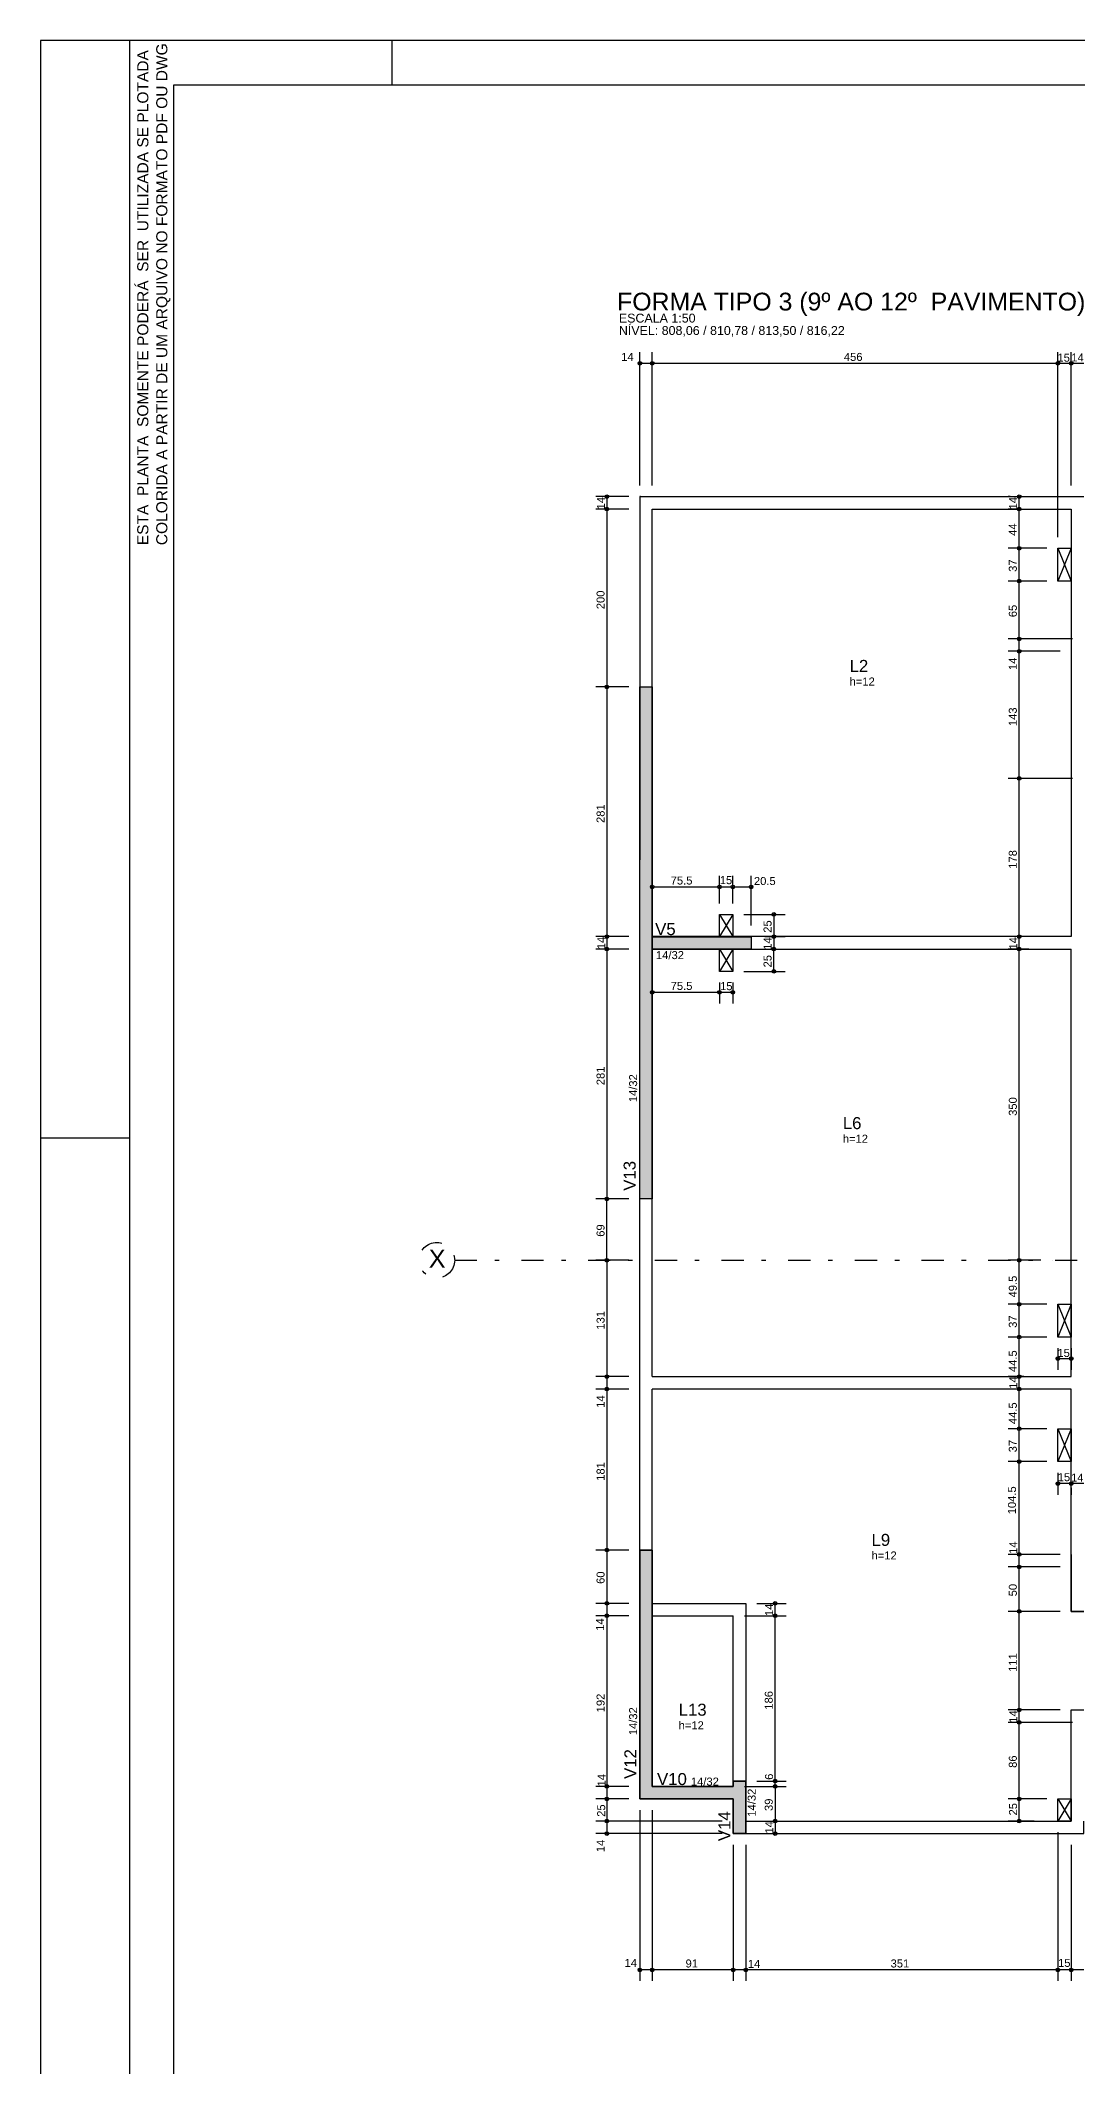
# Model space of a CAD drawing. Extents: x 0 to 119, y 0 to 84.
# Drawn here: x 0 to 23.32, y 38.52 to 84.1 of the extents above; entities that cross this region are included whole.
import ezdxf

# ---------------------------------------------------------------- set-up
doc = ezdxf.new("R2010")
doc.units = 0
doc.header["$MEASUREMENT"] = 0
doc.linetypes.add('ESTILO_TQS_0003', pattern=[1.5, 0.5, -0.4, 0.1, -0.5])
for name, color, linetype in [('10', 252, 'CONTINUOUS'), ('20', 1, 'CONTINUOUS'), ('25', 130, 'CONTINUOUS'), ('3', 7, 'CONTINUOUS'), ('32', 250, 'CONTINUOUS'), ('37', 7, 'CONTINUOUS'), ('38', 7, 'CONTINUOUS'), ('40', 7, 'CONTINUOUS'), ('7', 232, 'CONTINUOUS'), ('9', 8, 'CONTINUOUS')]:
    doc.layers.add(name, color=color, linetype=linetype)
doc.styles.add('TQS_ARIAL', font='arial.ttf')

msp = doc.modelspace()

# ---------------------------------------------------------------- linework, layer by layer
at = {"layer": '10', "color": 252, "linetype": 'Continuous'}
for p, q in [((22.876002, 72.67699), (23.176002, 71.93699)), ((23.176002, 72.67699), (22.876002, 71.93699)), ((15.266096, 64.436798), (15.56615, 63.93687)), ((15.566096, 64.436788), (15.26614, 63.93687)), ((15.565784, 63.656723), (15.265784, 63.156723)), ((15.265784, 63.656713), (15.565784, 63.156723)), ((23.176136, 55.66771), (22.876136, 54.92771)), ((22.876136, 55.66771), (23.176136, 54.92771)), ((23.17615, 52.86626), (22.87615, 52.12626)), ((22.87615, 52.86626), (23.17615, 52.12626)), ((22.87615, 44.53699), (23.17615, 44.03699)), ((23.17615, 44.53699), (22.87615, 44.03699))]:
    msp.add_line(p, q, dxfattribs=at)
for points in [[(22.876002, 71.93699), (22.876002, 72.67699), (23.176002, 72.67699), (23.176002, 71.93699), (22.876002, 71.93699)], [(15.266096, 64.436798), (15.566311, 64.436798), (15.566311, 63.936713), (15.266096, 63.936713), (15.266096, 64.436798)], [(15.265784, 63.656723), (15.565784, 63.656723), (15.565784, 63.156723), (15.265784, 63.156723), (15.265784, 63.656723)], [(22.876136, 54.92771), (22.876136, 55.66771), (23.176136, 55.66771), (23.176136, 54.92771), (22.876136, 54.92771)], [(22.87615, 52.12626), (22.87615, 52.86626), (23.17615, 52.86626), (23.17615, 52.12626), (22.87615, 52.12626)], [(22.87615, 44.53699), (23.17615, 44.53699), (23.17615, 44.03699), (22.87615, 44.03699), (22.87615, 44.53699)]]:
    msp.add_lwpolyline(points, dxfattribs=at)
at = {"layer": '20', "color": 1, "linetype": 'ESTILO_TQS_0003'}
msp.add_line((9.311678, 56.65699), (44.668678, 56.65699), dxfattribs=at)
msp.add_circle((8.912078, 56.65699), 0.4, dxfattribs=at)
at = {"layer": '25', "color": 130, "linetype": 'Continuous'}
for points in [[(13.47615, 69.55699), (13.75615, 69.55699), (13.75615, 58.036751), (13.47615, 58.036751), (13.47615, 69.55699)], [(13.75615, 63.936713), (15.97615, 63.936713), (15.97615, 63.656713), (13.75615, 63.656713), (13.75615, 63.936713)], [(13.476149, 50.13699), (13.756149, 50.13699), (13.756149, 44.81699), (15.57615, 44.81699), (15.57615, 44.93699), (15.85615, 44.93699), (15.85615, 43.75699), (15.57615, 43.75699), (15.57615, 44.53699), (13.47615, 44.53699), (13.47615, 50.13699)]]:
    msp.add_lwpolyline(points, dxfattribs=at)
for points in [[(13.47615, 69.55699), (13.75615, 69.55699), (13.75615, 58.036751)], [(13.47615, 69.55699), (13.75615, 58.036751), (13.47615, 58.036751)], [(13.47615, 69.55699), (13.47615, 58.036751), (13.47615, 69.55699)], [(13.75615, 63.936713), (15.97615, 63.936713), (15.97615, 63.656713)], [(13.75615, 63.936713), (15.97615, 63.656713), (13.75615, 63.656713)], [(13.75615, 63.936713), (13.75615, 63.656713), (13.75615, 63.936713)], [(13.476149, 50.13699), (13.756149, 50.13699), (13.47615, 44.53699)], [(13.756149, 50.13699), (13.756149, 44.81699), (13.47615, 44.53699)], [(13.47615, 44.53699), (13.756149, 44.81699), (15.57615, 44.53699)], [(13.756149, 44.81699), (15.57615, 44.81699), (15.57615, 44.53699)], [(15.57615, 44.81699), (15.57615, 44.93699), (15.57615, 43.75699)], [(15.57615, 43.75699), (15.57615, 44.93699), (15.85615, 43.75699)], [(15.57615, 44.93699), (15.85615, 44.93699), (15.85615, 43.75699)], [(15.57615, 44.53699), (15.57615, 44.81699), (15.57615, 43.75699)]]:
    msp.add_solid(points, dxfattribs=at)
at = {"layer": '3', "color": 7, "linetype": 'Continuous'}
for points in [[(15.97615, 63.936713), (15.97615, 63.65687), (13.75615, 63.656713), (13.75615, 58.036751), (13.47615, 58.036751), (13.47615, 69.55699), (13.75615, 69.55699), (13.75615, 63.936713), (15.97615, 63.936713)], [(13.476149, 50.13699), (13.47615, 44.53699), (15.57615, 44.53699), (15.57615, 43.75699), (15.85615, 43.75699), (15.85615, 44.93699), (15.57615, 44.93699), (15.57615, 44.81699), (13.75615, 44.81699), (13.75615, 50.13699), (13.47615, 50.13699)], [(13.47615, 48.65699), (13.47615, 44.53699), (15.57615, 44.53699)]]:
    msp.add_lwpolyline(points, dxfattribs=at)
at = {"layer": '32', "color": 250, "linetype": 'Continuous'}
for p, q in [((13.47615, 74.08699), (13.47615, 77.08707)), ((13.75615, 74.08699), (13.75615, 77.08707)), ((13.75615, 74.08699), (13.75615, 77.08707)), ((22.876002, 72.92699), (22.876002, 77.08707)), ((22.876002, 72.92699), (22.876002, 77.08707)), ((23.17615, 74.08699), (23.17615, 77.08707)), ((23.17615, 74.08699), (23.17615, 77.08707)), ((13.47615, 76.83707), (13.75615, 76.83707)), ((13.75615, 76.83707), (22.876002, 76.83707)), ((22.876002, 76.83707), (23.17615, 76.83707)), ((23.17615, 76.83707), (23.45615, 76.83707)), ((13.22615, 73.83699), (12.486662, 73.83699)), ((13.22615, 73.55699), (12.486662, 73.55699)), ((13.22615, 73.55699), (12.486662, 73.55699)), ((12.736662, 73.83699), (12.736662, 73.55699)), ((12.736662, 73.55699), (12.736662, 69.55699)), ((13.47615, 73.83699), (13.47615, 73.83699)), ((13.47615, 73.83699), (13.47615, 73.83699)), ((13.47615, 73.55699), (13.47615, 73.55699)), ((13.47615, 73.55699), (13.47615, 73.55699)), ((13.75615, 73.83699), (13.75615, 73.83699)), ((13.75615, 73.83699), (13.75615, 73.83699)), ((21.800026, 73.83699), (21.756576, 73.83699)), ((21.787031, 73.55699), (21.756576, 73.55699)), ((21.959805, 73.55699), (21.756576, 73.55699)), ((22.006576, 73.55699), (22.006576, 73.83699)), ((22.006576, 72.67699), (22.006576, 73.55699)), ((22.037031, 73.55699), (22.037031, 73.55699)), ((22.050026, 73.83699), (22.050026, 73.83699)), ((22.209805, 73.55699), (22.209805, 73.55699)), ((23.17615, 73.83699), (23.17615, 73.83699)), ((23.17615, 73.83699), (23.17615, 73.83699)), ((22.626002, 72.67699), (21.756576, 72.67699)), ((22.626002, 72.67699), (21.756576, 72.67699)), ((22.006576, 71.93699), (22.006576, 72.67699)), ((22.876002, 72.67699), (22.876002, 72.67699)), ((22.876002, 72.67699), (22.876002, 72.67699)), ((22.876002, 72.67699), (22.876002, 72.67699)), ((22.876002, 72.67699), (22.876002, 72.67699)), ((22.626002, 71.93699), (21.756576, 71.93699)), ((22.626002, 71.93699), (21.756576, 71.93699)), ((22.006576, 70.63699), (22.006576, 71.93699)), ((22.876002, 71.93699), (22.876002, 71.93699)), ((22.876002, 71.93699), (22.876002, 71.93699)), ((22.92615, 70.63699), (21.756576, 70.63699)), ((23.20615, 70.63699), (21.756576, 70.63699)), ((22.92615, 70.35699), (21.756576, 70.35699)), ((22.92615, 70.35699), (21.756576, 70.35699)), ((22.006576, 70.35699), (22.006576, 70.63699)), ((22.006576, 67.497102), (22.006576, 70.35699)), ((23.17615, 70.63699), (23.17615, 70.63699)), ((23.17615, 70.35699), (23.17615, 70.35699)), ((23.17615, 70.35699), (23.17615, 70.35699)), ((13.22615, 69.55699), (12.486662, 69.55699)), ((13.22615, 69.55699), (12.486662, 69.55699)), ((12.736662, 69.55699), (12.736662, 63.93687)), ((13.47615, 69.55699), (13.47615, 69.55699)), ((13.47615, 69.55699), (13.47615, 69.55699)), ((23.20615, 67.497102), (21.756576, 67.497102)), ((23.20615, 67.497102), (21.756576, 67.497102)), ((22.006576, 63.93687), (22.006576, 67.497102)), ((13.75615, 64.186713), (13.75615, 65.30597)), ((15.266096, 64.686798), (15.266096, 65.30597)), ((15.266096, 64.686798), (15.266096, 65.30597)), ((15.566311, 64.686798), (15.566311, 65.30597)), ((15.566311, 64.686798), (15.566311, 65.30597)), ((15.97615, 64.18687), (15.97615, 65.30597)), ((13.75615, 65.05597), (15.266096, 65.05597)), ((15.266096, 65.05597), (15.566311, 65.05597)), ((15.566311, 65.05597), (15.97615, 65.05597)), ((15.266096, 64.436798), (15.266096, 64.436798)), ((15.266096, 64.436798), (15.266096, 64.436798)), ((15.566311, 64.436798), (15.566311, 64.436798)), ((15.566311, 64.436798), (15.566311, 64.436798)), ((15.566311, 64.436798), (15.566311, 64.436798)), ((15.816311, 64.436798), (16.741511, 64.436798)), ((16.491511, 64.436798), (16.491511, 63.93687)), ((13.22615, 63.93687), (12.486662, 63.93687)), ((13.22615, 63.93687), (12.486662, 63.93687)), ((12.736662, 63.93687), (12.736662, 63.65687)), ((13.47615, 63.93687), (13.47615, 63.93687)), ((13.47615, 63.93687), (13.47615, 63.93687)), ((13.75615, 63.936713), (13.75615, 63.936713)), ((15.97615, 63.93687), (15.97615, 63.93687)), ((16.035797, 63.93687), (16.035797, 63.93687)), ((16.285797, 63.93687), (16.741511, 63.93687)), ((16.285797, 63.93687), (16.285797, 63.93687)), ((16.491511, 63.93687), (16.491511, 63.65687)), ((16.535797, 63.93687), (16.741511, 63.93687)), ((22.456071, 63.93687), (21.756576, 63.93687)), ((22.206071, 63.93687), (21.756576, 63.93687)), ((22.006576, 63.65687), (22.006576, 63.93687)), ((22.456071, 63.93687), (22.456071, 63.93687)), ((22.706071, 63.93687), (22.706071, 63.93687)), ((13.22615, 63.65687), (12.486662, 63.65687)), ((13.22615, 63.65687), (12.486662, 63.65687)), ((12.736662, 63.65687), (12.736662, 58.036908)), ((13.47615, 63.65687), (13.47615, 63.65687)), ((13.47615, 63.65687), (13.47615, 63.65687)), ((16.30065, 63.65687), (16.30065, 63.65687)), ((16.34263, 63.65687), (16.34263, 63.65687)), ((16.491511, 63.156723), (16.491511, 63.65687)), ((16.55065, 63.65687), (16.741511, 63.65687)), ((16.59263, 63.65687), (16.741511, 63.65687)), ((22.223724, 63.65687), (21.756576, 63.65687)), ((22.223724, 63.65687), (21.756576, 63.65687)), ((22.006576, 56.65699), (22.006576, 63.65687)), ((22.473724, 63.65687), (22.473724, 63.65687)), ((22.473724, 63.65687), (22.473724, 63.65687)), ((13.75615, 63.010761), (13.75615, 63.010761)), ((15.265784, 63.156723), (15.265784, 63.156723)), ((15.265784, 63.156723), (15.265784, 63.156723)), ((15.265784, 62.906723), (15.265784, 62.434549)), ((15.265784, 62.906723), (15.265784, 62.434549)), ((15.565784, 63.156723), (15.565784, 63.156723)), ((15.565784, 63.156723), (15.565784, 63.156723)), ((15.565784, 62.906723), (15.565784, 62.434549)), ((15.815784, 63.156723), (16.741511, 63.156723)), ((13.75615, 62.760761), (13.75615, 62.434549)), ((13.75615, 62.684549), (15.265784, 62.684549)), ((15.265784, 62.684549), (15.565784, 62.684549)), ((13.22615, 58.036908), (12.486662, 58.036908)), ((13.22615, 58.036751), (12.486662, 58.036751)), ((12.736662, 56.65699), (12.736662, 58.036751)), ((13.47615, 58.036908), (13.47615, 58.036908)), ((13.47615, 58.036751), (13.47615, 58.036751)), ((13.22615, 56.65699), (12.486662, 56.65699)), ((13.22615, 56.65699), (12.486662, 56.65699)), ((12.736662, 56.65699), (12.736662, 54.03699)), ((13.47615, 56.65699), (13.47615, 56.65699)), ((13.47615, 56.65699), (13.47615, 56.65699)), ((22.49405, 56.65699), (21.756576, 56.65699)), ((22.49405, 56.65699), (21.756576, 56.65699)), ((22.006576, 55.66771), (22.006576, 56.65699)), ((22.74405, 56.65699), (22.74405, 56.65699)), ((22.74405, 56.65699), (22.74405, 56.65699)), ((22.626136, 55.66771), (21.756576, 55.66771)), ((22.626136, 55.66771), (21.756576, 55.66771)), ((22.006576, 54.92771), (22.006576, 55.66771)), ((22.876136, 55.66771), (22.876136, 55.66771)), ((22.876136, 55.66771), (22.876136, 55.66771)), ((22.626136, 54.92771), (21.756576, 54.92771)), ((22.626136, 54.92771), (21.756576, 54.92771)), ((22.006576, 54.03699), (22.006576, 54.92771)), ((22.876136, 54.92771), (22.876136, 54.92771)), ((22.876136, 54.92771), (22.876136, 54.92771)), ((22.876136, 54.92771), (22.876136, 54.92771)), ((23.17615, 54.92771), (23.17615, 54.92771)), ((22.876136, 54.67771), (22.876136, 54.194225)), ((22.876136, 54.444225), (23.17615, 54.444225)), ((23.17615, 54.67771), (23.17615, 54.194225)), ((13.22615, 54.03699), (12.486662, 54.03699)), ((13.22615, 54.03699), (12.486662, 54.03699)), ((12.736662, 54.03699), (12.736662, 53.75699)), ((13.47615, 54.03699), (13.47615, 54.03699)), ((13.47615, 54.03699), (13.47615, 54.03699)), ((22.11274, 54.03699), (21.756576, 54.03699)), ((22.11274, 54.03699), (21.756576, 54.03699)), ((22.006576, 53.75699), (22.006576, 54.03699)), ((22.36274, 54.03699), (22.36274, 54.03699)), ((22.36274, 54.03699), (22.36274, 54.03699)), ((13.22615, 53.75699), (12.486662, 53.75699)), ((13.22615, 53.75699), (12.486662, 53.75699)), ((12.736662, 53.75699), (12.736662, 50.13699)), ((13.47615, 53.75699), (13.47615, 53.75699)), ((13.47615, 53.75699), (13.47615, 53.75699)), ((22.073019, 53.75699), (21.756576, 53.75699)), ((22.073019, 53.75699), (21.756576, 53.75699)), ((22.006576, 52.86626), (22.006576, 53.75699)), ((22.323019, 53.75699), (22.323019, 53.75699)), ((22.323019, 53.75699), (22.323019, 53.75699)), ((22.62615, 52.86626), (21.756576, 52.86626)), ((22.62615, 52.86626), (21.756576, 52.86626)), ((22.006576, 52.12626), (22.006576, 52.86626)), ((22.87615, 52.86626), (22.87615, 52.86626)), ((22.87615, 52.86626), (22.87615, 52.86626)), ((22.62615, 52.12626), (21.756576, 52.12626)), ((22.62615, 52.12626), (21.756576, 52.12626)), ((22.006576, 50.036991), (22.006576, 52.12626)), ((22.87615, 52.12626), (22.87615, 52.12626)), ((22.87615, 52.12626), (22.87615, 52.12626)), ((22.87615, 52.12626), (22.87615, 52.12626)), ((22.87615, 51.87626), (22.87615, 51.379574)), ((23.17615, 51.629574), (22.87615, 51.629574)), ((23.17615, 51.784363), (23.17615, 51.784363)), ((23.17615, 51.784363), (23.17615, 51.784363)), ((23.45615, 51.629574), (23.17615, 51.629574)), ((23.17615, 51.534363), (23.17615, 51.379574)), ((23.17615, 51.534363), (23.17615, 51.379574)), ((13.226149, 50.13699), (12.486662, 50.13699)), ((13.226149, 50.13699), (12.486662, 50.13699)), ((12.736662, 50.13699), (12.736662, 48.93699)), ((13.476149, 50.13699), (13.476149, 50.13699)), ((13.476149, 50.13699), (13.476149, 50.13699)), ((22.92615, 50.036991), (21.756576, 50.036991)), ((22.92615, 50.036991), (21.756576, 50.036991)), ((22.92615, 49.756991), (21.756576, 49.756991)), ((22.92615, 49.756991), (21.756576, 49.756991)), ((22.006576, 49.756991), (22.006576, 50.036991)), ((22.006576, 48.75699), (22.006576, 49.756991)), ((23.17615, 50.036991), (23.17615, 50.036991)), ((23.17615, 50.036991), (23.17615, 50.036991)), ((23.17615, 49.756991), (23.17615, 49.756991)), ((23.17615, 49.756991), (23.17615, 49.756991)), ((13.22615, 48.93699), (12.486662, 48.93699)), ((13.22615, 48.93699), (12.486662, 48.93699)), ((12.736662, 48.93699), (12.736662, 48.65699)), ((13.47615, 48.93699), (13.47615, 48.93699)), ((13.47615, 48.93699), (13.47615, 48.93699)), ((15.85615, 48.93699), (15.85615, 48.93699)), ((16.10615, 48.93699), (16.768308, 48.93699)), ((16.518308, 48.65699), (16.518308, 48.93699)), ((13.22615, 48.65699), (12.486662, 48.65699)), ((13.22615, 48.65699), (12.486662, 48.65699)), ((12.736662, 48.65699), (12.736662, 44.81699)), ((13.47615, 48.65699), (13.47615, 48.65699)), ((13.47615, 48.65699), (13.47615, 48.65699)), ((15.57615, 48.65699), (15.57615, 48.65699)), ((15.82615, 48.65699), (16.768308, 48.65699)), ((15.85615, 48.65699), (15.85615, 48.65699)), ((16.10615, 48.65699), (16.768308, 48.65699)), ((16.518308, 44.93699), (16.518308, 48.65699)), ((22.92615, 48.75699), (21.756576, 48.75699)), ((22.92615, 48.75699), (21.756576, 48.75699)), ((22.006576, 46.537039), (22.006576, 48.75699)), ((23.17615, 48.75699), (23.17615, 48.75699)), ((23.17615, 48.75699), (23.17615, 48.75699)), ((22.92615, 46.537039), (21.756576, 46.537039)), ((22.92615, 46.537039), (21.756576, 46.537039)), ((22.006576, 46.257039), (22.006576, 46.537039)), ((23.17615, 46.537039), (23.17615, 46.537039)), ((23.17615, 46.537039), (23.17615, 46.537039)), ((23.20615, 46.257039), (21.756576, 46.257039)), ((23.20615, 46.257039), (21.756576, 46.257039)), ((22.006576, 44.53699), (22.006576, 46.257039)), ((13.22615, 44.81699), (12.486662, 44.81699)), ((13.22615, 44.81699), (12.486662, 44.81699)), ((12.736662, 44.81699), (12.736662, 44.53699)), ((13.47615, 44.81699), (13.47615, 44.81699)), ((13.47615, 44.81699), (13.47615, 44.81699)), ((15.576149, 44.81699), (15.576149, 44.81699)), ((15.826149, 44.81699), (16.768308, 44.81699)), ((15.85615, 44.93699), (15.85615, 44.93699)), ((15.85615, 44.93699), (15.85615, 44.93699)), ((15.85615, 44.81699), (15.85615, 44.81699)), ((16.10615, 44.93699), (16.768308, 44.93699)), ((16.10615, 44.93699), (16.768308, 44.93699)), ((16.10615, 44.81699), (16.768308, 44.81699)), ((16.518308, 44.81699), (16.518308, 44.93699)), ((16.518308, 44.81699), (16.518308, 44.03699)), ((13.22615, 44.53699), (12.486662, 44.53699)), ((13.22615, 44.53699), (12.486662, 44.53699)), ((12.736662, 44.53699), (12.736662, 44.03699)), ((13.47615, 44.53699), (13.47615, 44.53699)), ((13.47615, 44.53699), (13.47615, 44.53699)), ((13.47615, 44.53699), (13.47615, 44.53699)), ((13.47615, 44.28699), (13.47615, 40.439882)), ((13.75615, 44.53699), (13.75615, 44.53699)), ((13.75615, 44.53699), (13.75615, 44.53699)), ((13.75615, 44.28699), (13.75615, 40.439882)), ((13.75615, 44.28699), (13.75615, 40.439882)), ((22.62615, 44.53699), (21.756576, 44.53699)), ((22.62615, 44.53699), (21.756576, 44.53699)), ((22.006576, 44.03699), (22.006576, 44.53699)), ((22.87615, 44.53699), (22.87615, 44.53699)), ((22.87615, 44.53699), (22.87615, 44.53699)), ((15.32615, 44.03699), (12.486662, 44.03699)), ((15.32615, 44.03699), (12.486662, 44.03699)), ((12.736662, 44.03699), (12.736662, 43.75699)), ((15.57615, 44.03699), (15.57615, 44.03699)), ((15.57615, 44.03699), (15.57615, 44.03699)), ((16.341612, 44.03699), (16.341612, 44.03699)), ((16.453617, 44.03699), (16.453617, 44.03699)), ((16.518308, 44.03699), (16.518308, 43.75699)), ((16.591612, 44.03699), (16.768308, 44.03699)), ((16.703617, 44.03699), (16.768308, 44.03699)), ((22.343564, 44.03699), (21.756576, 44.03699)), ((22.593564, 44.03699), (22.593564, 44.03699)), ((22.87615, 44.03699), (22.87615, 44.03699)), ((22.87615, 44.03699), (22.87615, 44.03699)), ((22.87615, 43.78699), (22.87615, 40.439882)), ((22.87615, 43.78699), (22.87615, 40.439882)), ((15.32615, 43.75699), (12.486662, 43.75699)), ((15.57615, 43.75699), (15.57615, 43.75699)), ((15.57615, 43.75699), (15.57615, 43.75699)), ((15.57615, 43.75699), (15.57615, 43.75699)), ((15.57615, 43.50699), (15.57615, 40.439882)), ((15.57615, 43.50699), (15.57615, 40.439882)), ((15.85615, 43.75699), (15.85615, 43.75699)), ((15.85615, 43.75699), (15.85615, 43.75699)), ((15.85615, 43.50699), (15.85615, 40.439882)), ((15.85615, 43.50699), (15.85615, 40.439882)), ((16.371102, 43.75699), (16.371102, 43.75699)), ((16.621102, 43.75699), (16.768308, 43.75699)), ((23.17615, 43.75699), (23.17615, 43.75699)), ((23.17615, 43.75699), (23.17615, 43.75699)), ((23.17615, 43.50699), (23.17615, 40.439882)), ((23.17615, 43.50699), (23.17615, 40.439882)), ((13.75615, 40.689882), (13.47615, 40.689882)), ((15.57615, 40.689882), (13.75615, 40.689882)), ((15.85615, 40.689882), (15.57615, 40.689882)), ((22.87615, 40.689882), (15.85615, 40.689882)), ((23.17615, 40.689882), (22.87615, 40.689882)), ((23.45615, 40.689882), (23.17615, 40.689882))]:
    msp.add_line(p, q, dxfattribs=at)
for centre, radius in [((13.47615, 76.83707), 0.041625), ((13.47615, 76.83707), 0.02075), ((13.75615, 76.83707), 0.041625), ((13.75615, 76.83707), 0.041625), ((13.75615, 76.83707), 0.02075), ((13.75615, 76.83707), 0.02075), ((22.876002, 76.83707), 0.041625), ((22.876002, 76.83707), 0.041625), ((22.876002, 76.83707), 0.02075), ((22.876002, 76.83707), 0.02075), ((23.17615, 76.83707), 0.041625), ((23.17615, 76.83707), 0.041625), ((23.17615, 76.83707), 0.02075), ((23.17615, 76.83707), 0.02075), ((12.736662, 73.83699), 0.041625), ((12.736662, 73.83699), 0.02075), ((22.006576, 73.83699), 0.041625), ((22.006576, 73.83699), 0.02075), ((12.736662, 73.55699), 0.041625), ((12.736662, 73.55699), 0.041625), ((12.736662, 73.55699), 0.02075), ((12.736662, 73.55699), 0.02075), ((22.006576, 73.55699), 0.041625), ((22.006576, 73.55699), 0.041625), ((22.006576, 73.55699), 0.02075), ((22.006576, 73.55699), 0.02075), ((22.006576, 72.67699), 0.041625), ((22.006576, 72.67699), 0.041625), ((22.006576, 72.67699), 0.02075), ((22.006576, 72.67699), 0.02075), ((22.006576, 71.93699), 0.041625), ((22.006576, 71.93699), 0.041625), ((22.006576, 71.93699), 0.02075), ((22.006576, 71.93699), 0.02075), ((22.006576, 70.63699), 0.041625), ((22.006576, 70.63699), 0.041625), ((22.006576, 70.63699), 0.02075), ((22.006576, 70.63699), 0.02075), ((22.006576, 70.35699), 0.041625), ((22.006576, 70.35699), 0.041625), ((22.006576, 70.35699), 0.02075), ((22.006576, 70.35699), 0.02075), ((12.736662, 69.55699), 0.041625), ((12.736662, 69.55699), 0.041625), ((12.736662, 69.55699), 0.02075), ((12.736662, 69.55699), 0.02075), ((22.006576, 67.497102), 0.041625), ((22.006576, 67.497102), 0.041625), ((22.006576, 67.497102), 0.02075), ((22.006576, 67.497102), 0.02075), ((13.75615, 65.05597), 0.041625), ((13.75615, 65.05597), 0.02075), ((15.266096, 65.05597), 0.041625), ((15.266096, 65.05597), 0.041625), ((15.266096, 65.05597), 0.02075), ((15.266096, 65.05597), 0.02075), ((15.566311, 65.05597), 0.041625), ((15.566311, 65.05597), 0.041625), ((15.566311, 65.05597), 0.02075), ((15.566311, 65.05597), 0.02075), ((15.97615, 65.05597), 0.041625), ((15.97615, 65.05597), 0.02075), ((16.491511, 64.436798), 0.041625), ((16.491511, 64.436798), 0.02075), ((12.736662, 63.93687), 0.041625), ((12.736662, 63.93687), 0.041625), ((12.736662, 63.93687), 0.02075), ((12.736662, 63.93687), 0.02075), ((16.491511, 63.93687), 0.041625), ((16.491511, 63.93687), 0.041625), ((16.491511, 63.93687), 0.02075), ((16.491511, 63.93687), 0.02075), ((22.006576, 63.93687), 0.041625), ((22.006576, 63.93687), 0.041625), ((22.006576, 63.93687), 0.02075), ((22.006576, 63.93687), 0.02075), ((12.736662, 63.65687), 0.041625), ((12.736662, 63.65687), 0.041625), ((12.736662, 63.65687), 0.02075), ((12.736662, 63.65687), 0.02075), ((16.491511, 63.65687), 0.041625), ((16.491511, 63.65687), 0.041625), ((16.491511, 63.65687), 0.02075), ((16.491511, 63.65687), 0.02075), ((22.006576, 63.65687), 0.041625), ((22.006576, 63.65687), 0.041625), ((22.006576, 63.65687), 0.02075), ((22.006576, 63.65687), 0.02075), ((16.491511, 63.156723), 0.041625), ((16.491511, 63.156723), 0.02075), ((13.75615, 62.684549), 0.041625), ((13.75615, 62.684549), 0.02075), ((15.265784, 62.684549), 0.041625), ((15.265784, 62.684549), 0.041625), ((15.265784, 62.684549), 0.02075), ((15.265784, 62.684549), 0.02075), ((15.565784, 62.684549), 0.041625), ((15.565784, 62.684549), 0.02075), ((12.736662, 58.036908), 0.041625), ((12.736662, 58.036751), 0.041625), ((12.736662, 58.036908), 0.02075), ((12.736662, 58.036751), 0.02075), ((12.736662, 56.65699), 0.041625), ((12.736662, 56.65699), 0.041625), ((12.736662, 56.65699), 0.02075), ((12.736662, 56.65699), 0.02075), ((22.006576, 56.65699), 0.041625), ((22.006576, 56.65699), 0.041625), ((22.006576, 56.65699), 0.02075), ((22.006576, 56.65699), 0.02075), ((22.006576, 55.66771), 0.041625), ((22.006576, 55.66771), 0.041625), ((22.006576, 55.66771), 0.02075), ((22.006576, 55.66771), 0.02075), ((22.006576, 54.92771), 0.041625), ((22.006576, 54.92771), 0.041625), ((22.006576, 54.92771), 0.02075), ((22.006576, 54.92771), 0.02075), ((22.876136, 54.444225), 0.041625), ((22.876136, 54.444225), 0.02075), ((23.17615, 54.444225), 0.041625), ((23.17615, 54.444225), 0.02075), ((12.736662, 54.03699), 0.041625), ((12.736662, 54.03699), 0.041625), ((12.736662, 53.75699), 0.041625), ((12.736662, 53.75699), 0.041625), ((12.736662, 54.03699), 0.02075), ((12.736662, 54.03699), 0.02075), ((22.006576, 54.03699), 0.041625), ((22.006576, 54.03699), 0.041625), ((22.006576, 53.75699), 0.041625), ((22.006576, 53.75699), 0.041625), ((22.006576, 54.03699), 0.02075), ((22.006576, 54.03699), 0.02075), ((12.736662, 53.75699), 0.02075), ((12.736662, 53.75699), 0.02075), ((22.006576, 53.75699), 0.02075), ((22.006576, 53.75699), 0.02075), ((22.006576, 52.86626), 0.041625), ((22.006576, 52.86626), 0.041625), ((22.006576, 52.86626), 0.02075), ((22.006576, 52.86626), 0.02075), ((22.006576, 52.12626), 0.041625), ((22.006576, 52.12626), 0.041625), ((22.006576, 52.12626), 0.02075), ((22.006576, 52.12626), 0.02075), ((22.87615, 51.629574), 0.041625), ((22.87615, 51.629574), 0.02075), ((23.17615, 51.629574), 0.041625), ((23.17615, 51.629574), 0.041625), ((23.17615, 51.629574), 0.02075), ((23.17615, 51.629574), 0.02075), ((12.736662, 50.13699), 0.041625), ((12.736662, 50.13699), 0.041625), ((12.736662, 50.13699), 0.02075), ((12.736662, 50.13699), 0.02075), ((22.006576, 50.036991), 0.041625), ((22.006576, 50.036991), 0.041625), ((22.006576, 49.756991), 0.041625), ((22.006576, 49.756991), 0.041625), ((22.006576, 50.036991), 0.02075), ((22.006576, 50.036991), 0.02075), ((22.006576, 49.756991), 0.02075), ((22.006576, 49.756991), 0.02075), ((12.736662, 48.93699), 0.041625), ((12.736662, 48.93699), 0.041625), ((12.736662, 48.93699), 0.02075), ((12.736662, 48.93699), 0.02075), ((16.518308, 48.93699), 0.041625), ((16.518308, 48.93699), 0.02075), ((22.006576, 48.75699), 0.041625), ((22.006576, 48.75699), 0.041625), ((22.006576, 48.75699), 0.02075), ((22.006576, 48.75699), 0.02075), ((12.736662, 48.65699), 0.041625), ((12.736662, 48.65699), 0.041625), ((12.736662, 48.65699), 0.02075), ((12.736662, 48.65699), 0.02075), ((16.518308, 48.65699), 0.041625), ((16.518308, 48.65699), 0.041625), ((16.518308, 48.65699), 0.02075), ((16.518308, 48.65699), 0.02075), ((22.006576, 46.537039), 0.041625), ((22.006576, 46.537039), 0.041625), ((22.006576, 46.537039), 0.02075), ((22.006576, 46.537039), 0.02075), ((22.006576, 46.257039), 0.041625), ((22.006576, 46.257039), 0.041625), ((22.006576, 46.257039), 0.02075), ((22.006576, 46.257039), 0.02075), ((12.736662, 44.81699), 0.041625), ((12.736662, 44.81699), 0.041625), ((12.736662, 44.81699), 0.02075), ((12.736662, 44.81699), 0.02075), ((16.518308, 44.93699), 0.041625), ((16.518308, 44.93699), 0.041625), ((16.518308, 44.81699), 0.041625), ((16.518308, 44.81699), 0.041625), ((16.518308, 44.93699), 0.02075), ((16.518308, 44.93699), 0.02075), ((16.518308, 44.81699), 0.02075), ((16.518308, 44.81699), 0.02075), ((12.736662, 44.53699), 0.041625), ((12.736662, 44.53699), 0.041625), ((12.736662, 44.53699), 0.02075), ((12.736662, 44.53699), 0.02075), ((22.006576, 44.53699), 0.041625), ((22.006576, 44.53699), 0.041625), ((22.006576, 44.53699), 0.02075), ((22.006576, 44.53699), 0.02075), ((12.736662, 44.03699), 0.041625), ((12.736662, 44.03699), 0.041625), ((12.736662, 43.75699), 0.041625), ((12.736662, 44.03699), 0.02075), ((12.736662, 44.03699), 0.02075), ((12.736662, 43.75699), 0.02075), ((16.518308, 44.03699), 0.041625), ((16.518308, 44.03699), 0.041625), ((16.518308, 43.75699), 0.041625), ((16.518308, 44.03699), 0.02075), ((16.518308, 44.03699), 0.02075), ((16.518308, 43.75699), 0.02075), ((22.006576, 44.03699), 0.041625), ((22.006576, 44.03699), 0.02075), ((13.47615, 40.689882), 0.041625), ((13.47615, 40.689882), 0.02075), ((13.75615, 40.689882), 0.041625), ((13.75615, 40.689882), 0.041625), ((13.75615, 40.689882), 0.02075), ((13.75615, 40.689882), 0.02075), ((15.57615, 40.689882), 0.041625), ((15.57615, 40.689882), 0.041625), ((15.57615, 40.689882), 0.02075), ((15.57615, 40.689882), 0.02075), ((15.85615, 40.689882), 0.041625), ((15.85615, 40.689882), 0.041625), ((15.85615, 40.689882), 0.02075), ((15.85615, 40.689882), 0.02075), ((22.87615, 40.689882), 0.041625), ((22.87615, 40.689882), 0.041625), ((22.87615, 40.689882), 0.02075), ((22.87615, 40.689882), 0.02075), ((23.17615, 40.689882), 0.041625), ((23.17615, 40.689882), 0.041625), ((23.17615, 40.689882), 0.02075), ((23.17615, 40.689882), 0.02075)]:
    msp.add_circle(centre, radius, dxfattribs=at)
at = {"layer": '40', "linetype": 'Continuous'}
for p, q in [((118.9, 84.099998), (0, 84.100001)), ((0, 84.100001), (0, 0)), ((2, 84.100001), (2, 0)), ((2, 84.099999), (2, 83.099999)), ((7.9, 84.099999), (7.9, 83.099999)), ((2, 59.400001), (0, 59.400001))]:
    msp.add_line(p, q, dxfattribs=at)
at = {"layer": '7', "color": 232, "linetype": 'Continuous'}
for p, q in [((3, 0.999999), (3, 83.100001)), ((3, 83.100001), (117.9, 83.099998))]:
    msp.add_line(p, q, dxfattribs=at)
at = {"layer": '9', "color": 8, "linetype": 'Continuous'}
for p, q in [((13.47615, 73.83699), (23.45615, 73.83699)), ((13.75615, 63.93687), (13.75615, 73.55699)), ((13.75615, 73.55699), (23.17615, 73.55699)), ((23.17615, 73.55699), (23.17615, 63.93687)), ((13.47615, 60.63699), (13.47615, 66.95699)), ((23.17615, 63.93687), (13.75615, 63.93687)), ((13.75615, 54.03699), (13.75615, 63.65687)), ((13.75615, 63.65687), (23.17615, 63.65687)), ((23.17615, 54.03699), (23.17615, 63.65687)), ((13.47615, 54.03699), (13.47615, 62.756301)), ((13.75615, 54.03699), (23.17615, 54.03699)), ((13.75615, 48.93699), (13.75615, 53.75699)), ((23.17615, 50.036991), (23.17615, 48.75699)), ((15.57615, 44.81699), (15.57615, 48.65699)), ((23.17615, 48.75699), (23.45615, 48.75699)), ((23.17615, 44.03699), (23.17615, 46.537039)), ((23.17615, 46.537039), (23.45615, 46.537039)), ((15.85615, 44.03699), (23.17615, 44.03699))]:
    msp.add_line(p, q, dxfattribs=at)
for points in [[(13.49114, 73.83699), (13.47615, 73.83699), (13.47615, 65.666859)], [(13.47615, 48.65699), (13.47615, 54.03699)], [(23.45615, 48.75699), (23.17615, 48.75699), (23.17615, 53.75699), (13.75615, 53.75699)], [(13.75615, 48.93699), (15.85615, 48.93699), (15.85615, 48.65699)], [(15.57615, 48.93699), (15.85615, 48.93699), (15.85615, 44.03699)], [(13.756149, 48.65699), (13.75615, 48.65699), (15.57615, 48.65699)], [(15.85615, 43.75699), (15.57615, 43.75699), (15.57615, 44.53699)], [(15.57615, 44.03699), (15.57615, 43.75699), (23.45615, 43.75699), (23.45615, 44.03699)]]:
    msp.add_lwpolyline(points, dxfattribs=at)

# ---------------------------------------------------------------- texts
at = {"layer": '20', "color": 1, "linetype": 'ESTILO_TQS_0003', "style": 'TQS_ARIAL'}
msp.add_text('  X', height=0.4, dxfattribs=at).set_placement((8.421963, 56.492))
at = {"layer": '3', "color": 7, "linetype": 'Continuous', "style": 'TQS_ARIAL'}
for s, height, p in [('FORMA TIPO 3 (9º AO 12º  PAVIMENTO)', 0.4, (12.963805, 78.025854)), ('ESCALA 1:50', 0.2, (13.004628, 77.754274)), ('NÍVEL: 808,06 / 810,78 / 813,50 / 816,22', 0.2, (13.004628, 77.475504))]:
    msp.add_text(s, height=height, dxfattribs=at).set_placement(p)
at = {"layer": '32', "color": 250, "linetype": 'Continuous', "style": 'TQS_ARIAL'}
for s, p in [('14', (13.05615, 76.89107)), ('456', (18.064076, 76.89107)), ('15', (22.866316, 76.874431)), ('14', (23.179072, 76.87811)), ('75.5', (14.169123, 65.10997)), ('15', (15.273621, 65.118951)), ('20.5', (16.040807, 65.098828)), ('75.5', (14.168967, 62.738549)), ('15', (15.280432, 62.733714)), ('15', (22.865082, 54.48084)), ('15', (22.872335, 51.68563)), ('14', (23.171732, 51.676184)), ('14', (13.133355, 40.757829)), ('91', (14.50415, 40.743882)), ('14', (15.905026, 40.735815)), ('351', (19.11415, 40.743882)), ('15', (22.880031, 40.756444))]:
    msp.add_text(s, height=0.18, dxfattribs=at).set_placement(p)
for s, p in [('14', (12.691878, 73.550922)), ('14', (21.960124, 73.549622)), ('44', (21.952576, 72.95499)), ('37', (21.952576, 72.14499)), ('200', (12.682662, 71.30499)), ('65', (21.952576, 71.12499)), ('14', (21.952576, 69.93699)), ('143', (21.952576, 68.675046)), ('281', (12.682662, 66.49493)), ('178', (21.952576, 65.464986)), ('25', (16.437511, 64.024834)), ('14', (12.699704, 63.653531)), ('14', (16.438037, 63.642425)), ('14', (21.963984, 63.647263)), ('25', (16.437511, 63.244797)), ('281', (12.682662, 60.594889)), ('350', (21.952576, 59.90493)), ('69', (12.682662, 57.18487)), ('49.5', (21.952576, 55.82035)), ('131', (12.682662, 55.09499)), ('37', (21.952576, 55.13571)), ('44.5', (21.952576, 54.14035)), ('14', (21.96138, 53.764558)), ('14', (12.682662, 53.33699)), ('44.5', (21.952576, 52.969625)), ('37', (21.952576, 52.33426)), ('181', (12.682662, 51.69499)), ('104.5', (21.933309, 50.940593)), ('14', (21.961889, 50.049361)), ('60', (12.682662, 49.37499)), ('50', (21.952576, 49.09499)), ('14', (16.472095, 48.652431)), ('14', (12.67089, 48.319689)), ('111', (21.952576, 47.395014)), ('186', (16.464308, 46.54499)), ('192', (12.682662, 46.48499)), ('14', (21.962244, 46.251297)), ('86', (21.952576, 45.235014)), ('14', (12.705799, 44.817235)), ('6', (16.471161, 44.965546)), ('25', (12.696445, 44.134235)), ('39', (16.464308, 44.26499)), ('25', (21.957964, 44.164282)), ('14', (16.474215, 43.756369)), ('14', (12.682662, 43.33699))]:
    msp.add_text(s, height=0.18, rotation=90, dxfattribs=at).set_placement(p)
at = {"layer": '37', "color": 7, "linetype": 'Continuous', "style": 'TQS_ARIAL'}
for s, height, p in [('V5', 0.27, (13.819954, 63.972023)), ('14/32', 0.18, (13.838563, 63.432314)), ('V10', 0.27, (13.862421, 44.848381)), ('14/32', 0.18, (14.624048, 44.835957))]:
    msp.add_text(s, height=height, dxfattribs=at).set_placement(p)
for s, height, p in [('14/32', 0.18, (13.41498, 60.212767)), ('V13', 0.27, (13.380746, 58.220412)), ('14/32', 0.18, (13.415481, 45.969413)), ('V12', 0.27, (13.397732, 44.986313)), ('14/32', 0.18, (16.081313, 44.137604)), ('V14', 0.27, (15.51395, 43.586719))]:
    msp.add_text(s, height=height, rotation=90, dxfattribs=at).set_placement(p)
at = {"layer": '38', "color": 7, "linetype": 'Continuous', "style": 'TQS_ARIAL'}
for s, height, p in [('h=12', 0.18, (18.192894, 69.58799)), ('L2', 0.27, (18.192894, 69.89399)), ('L6', 0.27, (18.039545, 59.606994)), ('h=12', 0.18, (18.039545, 59.300994)), ('L9', 0.27, (18.685119, 50.229513)), ('h=12', 0.18, (18.685119, 49.923513)), ('L13', 0.27, (14.348886, 46.409036)), ('h=12', 0.18, (14.348886, 46.103036))]:
    msp.add_text(s, height=height, dxfattribs=at).set_placement(p)
at = {"layer": '40', "linetype": 'Continuous', "style": 'TQS_ARIAL'}
for s, p in [('ESTA  PLANTA  SOMENTE PODERÁ  SER  UTILIZADA SE PLOTADA ', (2.424295, 72.74511)), ('COLORIDA A PARTIR DE UM ARQUIVO NO FORMATO PDF OU DWG', (2.851792, 72.74511))]:
    msp.add_text(s, height=0.25, rotation=90, dxfattribs=at).set_placement(p)

doc.saveas('drawing.dxf')
